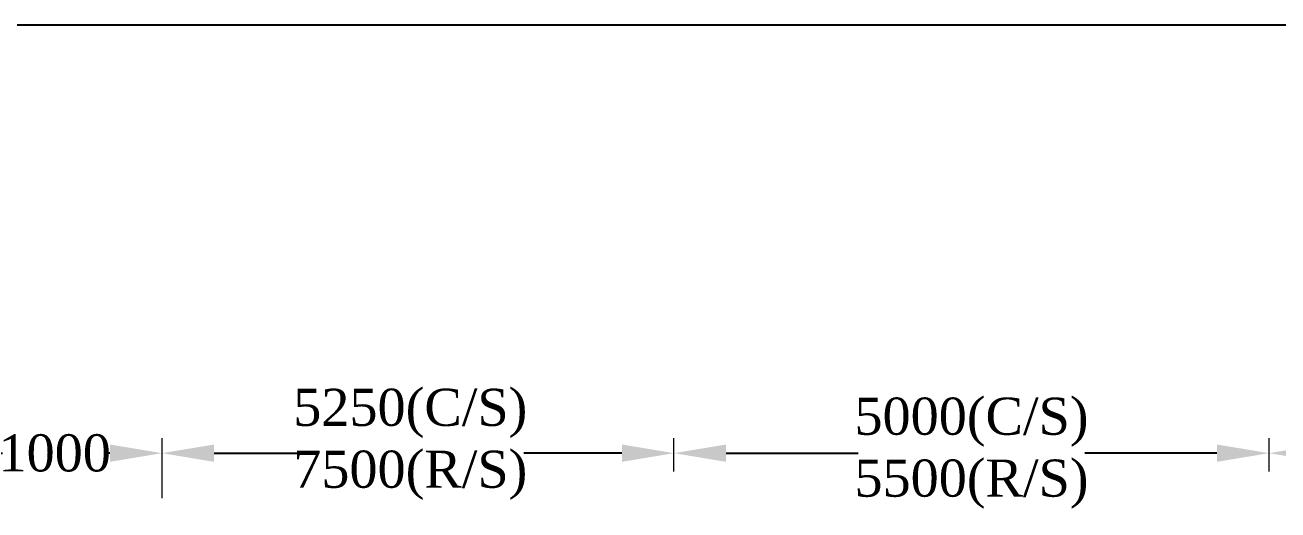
# Model space of a CAD drawing. Extents: x -298162 to 1078160, y -513173 to -216568.
# Drawn here: x 582424 to 590846, y -420195 to -416931 of the extents above; entities that cross this region are included whole.
import ezdxf

# ---------------------------------------------------------------- set-up
doc = ezdxf.new("R2010")
doc.units = 0
doc.header["$MEASUREMENT"] = 0
doc.layers.get('0').update_dxf_attribs({"linetype": 'CONTINUOUS'})
doc.layers.get('DEFPOINTS').update_dxf_attribs({"linetype": 'CONTINUOUS'})
doc.layers.add('LINE', color=7, linetype='CONTINUOUS')
doc.styles.get("Standard").update_dxf_attribs({"font": 'times.ttf', "height": 250})
doc.dimstyles.new('3', dxfattribs={"dimtxt": 225, "dimasz": 350, "dimexe": 100, "dimexo": 25, "dimgap": 9, "dimtad": 0, "dimdec": 0, "dimzin": 0, "dimdsep": 46, "dimtxsty": 'Standard', "dimcen": 0, "dimclrt": 256, "dimadec": 0, "dimazin": 0, "dimtfac": 1, "dimtdec": 0, "dimtofl": 0, "dimtmove": 2, "dimatfit": 3, "dimfxl": 1, "dimtolj": 1, "dimtzin": 0, "dimarcsym": 0})

# ---------------------------------------------------------------- blocks, each defined once
blk = doc.blocks.new('*D983')
at = {"color": 7, "lineweight": 15}
for p, q in [((586786.2, -419937.2), (586786.2, -419712.9)), ((590786.2, -419937.2), (590786.2, -419712.9))]:
    blk.add_line(p, q, dxfattribs=at)
at = {"color": 7, "lineweight": -2}
for p, q in [((587136.2, -419812.9), (588024.5, -419812.9)), ((590436.2, -419812.9), (589547.9, -419812.9))]:
    blk.add_line(p, q, dxfattribs=at)
for points in [[(587136.2, -419754.6), (587136.2, -419871.2), (586786.2, -419812.9)], [(590436.2, -419754.6), (590436.2, -419871.2), (590786.2, -419812.9)]]:
    blk.add_solid(points, dxfattribs=at)
at = {"layer": 'DEFPOINTS', "color": 0, "lineweight": -2}
for p in [(586786.2, -419812.9), (586786.2, -419962.2), (590786.2, -419962.2)]:
    blk.add_point(p, dxfattribs=at)
at = {"lineweight": 15, "insert": (588786.2, -419812.9), "char_height": 250, "attachment_point": 5}
blk.add_mtext('\\A1;5000(C/S)\\P5500(R/S)', dxfattribs=at)
blk = doc.blocks.new('*D985')
at = {"color": 7, "lineweight": 15}
for p, q in [((583344.6, -419946.2), (583344.6, -419712.9)), ((586786.2, -419937.2), (586786.2, -419712.9))]:
    blk.add_line(p, q, dxfattribs=at)
at = {"color": 7, "lineweight": -2}
for p, q in [((583694.6, -419812.9), (584249.9, -419812.9)), ((586436.2, -419812.9), (585777.3, -419812.9))]:
    blk.add_line(p, q, dxfattribs=at)
for points in [[(583694.6, -419754.6), (583694.6, -419871.2), (583344.6, -419812.9)], [(586436.2, -419754.6), (586436.2, -419871.2), (586786.2, -419812.9)]]:
    blk.add_solid(points, dxfattribs=at)
at = {"layer": 'DEFPOINTS', "color": 0, "lineweight": -2}
for p in [(583344.6, -419812.9), (583344.6, -419971.2), (586786.2, -419962.2)]:
    blk.add_point(p, dxfattribs=at)
at = {"lineweight": 15, "insert": (585013.6, -419753.1), "char_height": 250, "attachment_point": 5}
blk.add_mtext('\\A1;5250(C/S)\\P7500(R/S)', dxfattribs=at)
blk = doc.blocks.new('*D986')
at = {"color": 7, "lineweight": 15}
for p, q in [((581901.4, -420123.2), (581901.4, -419712.9)), ((583344.6, -420115.7), (583344.6, -419712.9))]:
    blk.add_line(p, q, dxfattribs=at)
at = {"color": 7, "lineweight": -2}
for p, q in [((582251.4, -419812.9), (582273, -419812.9)), ((582994.6, -419812.9), (582972.9, -419812.9))]:
    blk.add_line(p, q, dxfattribs=at)
for points in [[(582251.4, -419754.6), (582251.4, -419871.2), (581901.4, -419812.9)], [(582994.6, -419754.6), (582994.6, -419871.2), (583344.6, -419812.9)]]:
    blk.add_solid(points, dxfattribs=at)
at = {"layer": 'DEFPOINTS', "color": 0, "lineweight": -2}
for p in [(583344.6, -419812.9), (581901.4, -420148.2), (583344.6, -420140.7)]:
    blk.add_point(p, dxfattribs=at)
at = {"lineweight": 15, "insert": (582623, -419812.9), "char_height": 250, "attachment_point": 5}
blk.add_mtext('\\A1;1000', dxfattribs=at)
blk = doc.blocks.new('*D988')
at = {"color": 7, "lineweight": 15}
for p, q in [((590786.2, -419937.2), (590786.2, -419712.9)), ((594519.9, -419963.9), (594519.9, -419712.9))]:
    blk.add_line(p, q, dxfattribs=at)
at = {"color": 7, "lineweight": -2}
for p, q in [((591136.2, -419812.9), (592017.6, -419812.9)), ((594169.9, -419812.9), (593545, -419812.9))]:
    blk.add_line(p, q, dxfattribs=at)
for points in [[(591136.2, -419754.6), (591136.2, -419871.2), (590786.2, -419812.9)], [(594169.9, -419754.6), (594169.9, -419871.2), (594519.9, -419812.9)]]:
    blk.add_solid(points, dxfattribs=at)
at = {"layer": 'DEFPOINTS', "color": 0, "lineweight": -2}
for p in [(590786.2, -419812.9), (590786.2, -419962.2), (594519.9, -419988.9)]:
    blk.add_point(p, dxfattribs=at)
at = {"lineweight": 15, "insert": (592781.3, -419771.1), "char_height": 250, "attachment_point": 5}
blk.add_mtext('\\A1;5250(C/S)\\P7500(R/S)', dxfattribs=at)

msp = doc.modelspace()

# ---------------------------------------------------------------- linework, layer by layer
at = {"layer": 'LINE', "color": 0}
msp.add_lwpolyline([(577532.569, -459716.504), (638037.769, -459716.504), (638037.769, -416930.684), (577532.569, -416930.684)], close=True, dxfattribs=at)

# ---------------------------------------------------------------- dimensions: what is measured, and where the dimension line sits
at = {"color": 0, "lineweight": 15}
for base, p1, p2, picture, middle in [((583344.574, -419812.884), (586786.218, -419962.163), (583344.574, -419971.221), '*D985', (585013.582, -419753.05)), ((590786.218, -419812.884), (594519.914, -419988.931), (590786.218, -419962.163), '*D988', (592781.266, -419771.05))]:
    dim = msp.add_linear_dim(base=base, p1=p1, p2=p2, text='5250(C/S)\\P7500(R/S)', dimstyle='3', override={"dimclrd": 7, "dimclre": 7, "dimlwe": 15}, dxfattribs=at)
    dim.commit()
    dim.dimension.update_dxf_attribs({"geometry": picture, "text_midpoint": middle, "dimtype": 160})
for base, p1, p2, text, picture, middle in [((586786.218, -419812.884), (590786.218, -419962.163), (586786.218, -419962.163), '5000(C/S)\\P5500(R/S)', '*D983', (588786.218, -419812.884)), ((583344.574, -419812.884), (581901.377, -420148.21), (583344.574, -420140.661), '1000', '*D986', (582622.976, -419812.884))]:
    dim = msp.add_linear_dim(base=base, p1=p1, p2=p2, text=text, dimstyle='3', override={"dimclrd": 7, "dimclre": 7, "dimlwe": 15}, dxfattribs=at)
    dim.commit()
    dim.dimension.update_dxf_attribs({"geometry": picture, "text_midpoint": middle})

doc.saveas('drawing.dxf')
